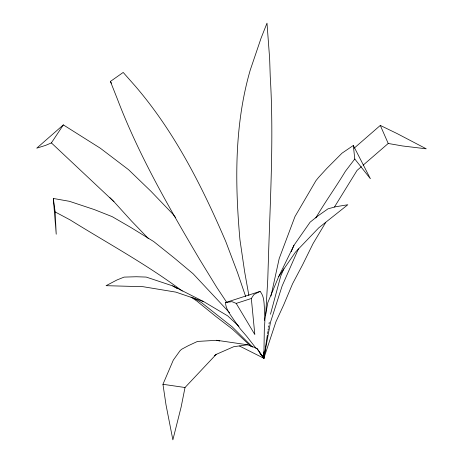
<?xml version="1.0" encoding="UTF-8"?>
<svg xmlns="http://www.w3.org/2000/svg" width="463" height="463" viewBox="0 0 463 463"><rect width="100%" height="100%" fill="white"/><g stroke="black" fill="none" stroke-linecap="round" stroke-linejoin="round"><path stroke-width="0.69" d="M239.487 346.011L263.852 358.275L264.292 330.57L264.882 320.94L264.552 310.598C263.979 304.15 264.552 296.615 260.096 291.372L225.533 302.576C225.684 309.417 230.696 314.956 234.237 320.425L240.309 328.909L246.681 336.277L256.276 348.604M259.396 352.586L263.852 358.275L263.945 356.128M265.664 315.251L267.776 279.287L268.737 248.996C270.629 191.595 273.749 134.056 270.247 76.655L269.64 58.575L266.995 23.15L261.022 38.302L250.199 70.22C234.295 125.207 234.92 183.226 239.944 239.753L244.661 271.868L248.891 295.55M256.93 348.558L263.852 358.275L264.402 352.517M262.208 355.902L263.852 358.275L264.338 353.969M247.497 344.79L233.676 346.718L216.163 354.398L185.021 387.514L181.149 406.965L172.867 439.85L165.991 404.749L162.953 384.29L173.295 360.121L180.014 350.746L181.513 349.334L188.262 345.711L197.498 341.428L216.806 340.299L247.497 344.79L253.267 346.937L257.139 348.593L263.852 358.275L267.354 335.062M267.562 333.655L267.88 331.543M268.094 330.136L268.308 328.73M268.517 327.324L268.731 325.917M269.049 323.805L269.263 322.398M264.564 320.396L267.857 302.466L278.772 276.457L293.982 245.274L310.088 222.194L317.902 215.937L328.018 208.825L335.606 206.77L347.823 204.739L318.741 227.842L295.521 252.063L278.772 276.457M263.673 351.921L263.852 358.275L270.496 322.207L282.123 285.978L298.444 248.845M270.994 296.007L279.183 258.586L294.977 216.557L315.951 180.657L318.503 177.503L326.756 168.486L342.018 153.172L353.327 145.469L370.383 178.718L354.78 159L353.327 145.469M270.479 314.244L280.757 276.006L283.894 268.754M263.852 358.275L275.942 321.75L283.715 304.851L292.587 283.721L302.605 264.79L313.081 243.561L325.807 222.304M291.198 251.762L293.982 245.274M315.818 217.934C325.061 202.047 335.918 187.04 345.398 171.281L354.78 159M334.477 206.973L357.054 170.407L361.429 166.628M63.338 124.894L36.745 148.166L45.634 145.365L51.387 142.911L63.338 124.894L100.309 148.206L128.523 169.661L150.869 191.196L172.525 213.756L175.703 217.662M225.533 302.576L231.917 301.639L236.205 303.398L251.328 298.496L253.927 294.509L260.096 291.372M354.183 148.154L380.302 125.427L397.075 133.564L426.255 148.82L402.515 145.961L388.225 143.472L363.067 165.21M214.328 355.763L216.163 354.398M227.02 302.808L216.8 287.425L199.918 259.888C169.209 207.985 138.831 155.406 117.324 98.891L110.408 81.442L123.199 72.436L135.352 86.193C174.707 132.013 202.123 186.485 225.817 241.645L237.588 272.788L245.708 296.685M162.953 384.29L185.021 387.514M53.314 198.459L55.143 211.927L56.22 234.214L53.314 198.459L69.462 201.318L94.255 209.554L112.179 216.649L130.792 227.443L153.67 241.518L174.111 257.862L193.14 273.783L229.602 312.762M218.287 340.687L219.67 341.04M216.806 340.299L217.598 340.513M203.662 301.61L172.682 285.891L146.198 277.071L136.301 276.747L124.101 277.106L116.896 280.005L106.073 285.683L143.003 286.69L175.876 292.124L203.662 301.61L227.732 315.899L238.931 326.346M55.143 211.927L70.116 219.902C107.717 243.295 146.8 264.448 182.312 291.077M193.401 297.923L201.44 302.565L232.362 327.005L252.595 347.1M172.682 285.891L177.526 288.715M191.028 297.055L196.839 301.043L216.157 316.709L232.212 328.967L251.316 346.677M51.387 142.911L113.967 201.689L131.255 220.758L148.496 238.682M109.934 197.678L113.967 201.689M110.408 81.442L111.444 83.218M236.205 303.398L254.824 334.546L251.328 298.496M380.302 125.427L388.225 143.472"/></g></svg>
